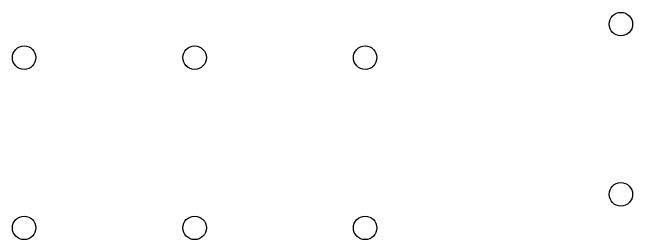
# Model space of a CAD drawing. Extents: x 0 to 1.86, y 0 to 1.96.
# Drawn here: x 0.5181 to 0.8819, y 1.3481 to 1.4816 of the extents above; entities that cross this region are included whole.
import ezdxf

# ---------------------------------------------------------------- set-up
doc = ezdxf.new("R2010")
doc.units = 0
doc.header["$MEASUREMENT"] = 0
doc.layers.add('BLACK', color=7, linetype='CONTINUOUS')

msp = doc.modelspace()

# ---------------------------------------------------------------- linework, layer by layer
at = {"layer": 'BLACK'}
for centre in [(0.875, 1.47469), (0.875, 1.47469), (0.525, 1.455), (0.525, 1.455), (0.625, 1.455), (0.625, 1.455), (0.725, 1.455), (0.725, 1.455), (0.875, 1.37469), (0.875, 1.37469), (0.525, 1.355), (0.525, 1.355), (0.625, 1.355), (0.625, 1.355), (0.725, 1.355), (0.725, 1.355)]:
    msp.add_circle(centre, 0.00689, dxfattribs=at)

doc.saveas('drawing.dxf')
